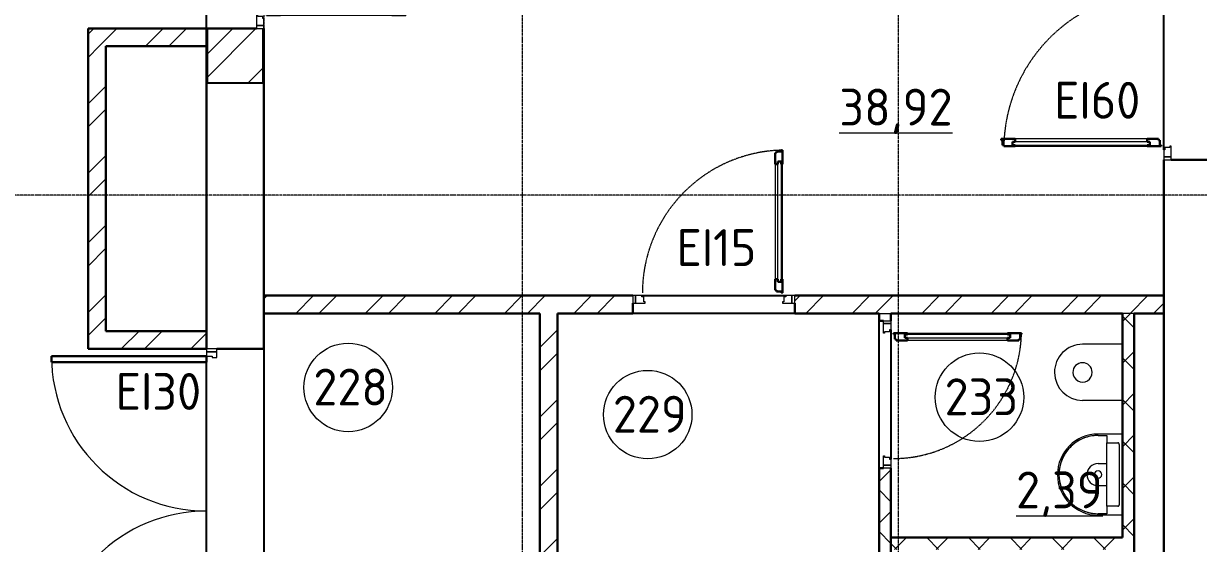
# Model space of a CAD drawing. Header units: millimetres. Extents: x -695119 to 412940, y -249585 to 622758.
# Drawn here: x 87001 to 94967, y 554868 to 558393 of the extents above; entities that cross this region are included whole.
import ezdxf

# ---------------------------------------------------------------- set-up
doc = ezdxf.new("R2010")
doc.units = ezdxf.units.MM
doc.linetypes.add('ADSK_Линия сетки', pattern=[25, 20, -2.5, 0, -2.5])
doc.linetypes.add('ADSK_Штриховая_ш2 п1_5', pattern=[4.5, 3, -1.5])
for name, color, linetype, lineweight in [('Двери', 8, 'Continuous', 9), ('Каркас_Импост', 8, 'Continuous', 9), ('Марки помещений', 8, 'Continuous', 20), ('Монтажный зазор', 8, 'Continuous', 9), ('Оси', 252, 'Continuous', 9), ('Остекление', 8, 'Continuous', 9), ('Открывание', 8, 'ADSK_Штриховая_ш2 п1_5', 9), ('Панель', 252, 'Continuous', 30), ('Сантехнические приборы', 8, 'Continuous', 18), ('Стены разрез', 7, 'Continuous', 30), ('Стены штриховка', 7, 'Continuous', 9), ('Текстовые примечания', 7, 'Continuous', 9)]:
    doc.layers.add(name, color=color, linetype=linetype, lineweight=lineweight)
doc.layers.add('Стены', color=194, linetype='Continuous')
doc.styles.add('GOST Common_1', font='', dxfattribs={"height": 250})
doc.styles.get('GOST Common_1').set_extended_font_data('GOST type B')
pattern_1 = [(45, (91217.38, 536167.97), (-235.7317, 235.7317), []), (45, (91374.53, 536167.97), (-235.7317, 235.7317), [])]
pattern_2 = [(45, (91217.38, 536167.97), (-141.4214, 141.4214), []), (135, (91217.38, 536167.97), (-141.4214, -141.4214), [])]

# ---------------------------------------------------------------- blocks, each defined once
blk = doc.blocks.new('AC_Дверь_Двупольная_ДеревяннаяНаружная_ГОСТ24698-81 - Ш_ Двустворчатая_Инвентарная 2200х2300_h_-1545232-План 2 этажа смеж')
at = {"layer": 'Каркас_Импост'}
for p, q in [((-1080, 195), (-1050, 195)), ((-1080, 125), (-1080, 195)), ((-1050, 195), (-1050, 155)), ((1080, 195), (1050, 195)), ((1050, 195), (1050, 155)), ((1080, 125), (1080, 195)), ((-1040, 125), (-1080, 125)), ((-1050, 155), (-1040, 155)), ((-1040, 155), (-1040, 125)), ((1050, 155), (1040, 155)), ((1040, 155), (1040, 125)), ((1040, 125), (1080, 125))]:
    blk.add_line(p, q, dxfattribs=at)
at = {"layer": 'Монтажный зазор'}
for p, q in [((-1100, 195), (-1080, 195)), ((-1100, 125), (-1100, 195)), ((-1080, 195), (-1080, 125)), ((1100, 195), (1080, 195)), ((1080, 195), (1080, 125)), ((1100, 125), (1100, 195)), ((-1080, 125), (-1100, 125)), ((1080, 125), (1100, 125))]:
    blk.add_line(p, q, dxfattribs=at)
at = {"layer": 'Панель'}
for p, q in [((-1050, 1245), (-1010, 1245)), ((-1050, 195), (-1050, 1245)), ((-1010, 1245), (-1010, 195)), ((1050, 1245), (1010, 1245)), ((1010, 1245), (1010, 195)), ((1050, 195), (1050, 1245)), ((-1010, 195), (-1050, 195)), ((1010, 195), (1050, 195))]:
    blk.add_line(p, q, dxfattribs=at)
at = {"layer": 'Панель', "lineweight": 9}
for centre, start, end in [((-1050, 195), 360, 90), ((1050, 195), 90, 180)]:
    blk.add_arc(centre, 1050, start, end, dxfattribs=at)
blk = doc.blocks.new('Дверь_Alumark_двупольная_S50 - Ш_2_Внутр_2000х2350-2611084-План 2 этажа смеж')
at = {"layer": 'Каркас_Импост'}
for p, q in [((-806, 195), (-855, 195)), ((-855, 195), (-855, 145)), ((-806, 187), (-806, 195)), ((-792, 187), (-806, 187)), ((-792, 153), (-792, 187)), ((1056, 187), (1042, 187)), ((1042, 187), (1042, 153)), ((1056, 195), (1056, 187)), ((1105, 195), (1056, 195)), ((1105, 145), (1105, 195)), ((-855, 145), (-783, 145)), ((-783, 153), (-792, 153)), ((-783, 145), (-783, 153)), ((1042, 153), (1033, 153)), ((1033, 153), (1033, 145)), ((1033, 145), (1105, 145))]:
    blk.add_line(p, q, dxfattribs=at)
at = {"layer": 'Монтажный зазор'}
for p, q in [((-875, 195), (-875, 145)), ((-855, 195), (-875, 195)), ((-855, 145), (-855, 195)), ((1125, 195), (1105, 195)), ((1105, 195), (1105, 145)), ((1125, 145), (1125, 195)), ((-875, 145), (-855, 145)), ((1105, 145), (1125, 145))]:
    blk.add_line(p, q, dxfattribs=at)
at = {"layer": 'Остекление'}
for p, q in [((-774, 1081), (-774, 289)), ((-753, 1081), (-774, 1081)), ((-753, 289), (-753, 1081)), ((1003, 289), (1003, 1081)), ((1003, 1081), (1024, 1081)), ((1024, 1081), (1024, 289)), ((-774, 289), (-753, 289)), ((1024, 289), (1003, 289))]:
    blk.add_line(p, q, dxfattribs=at)
at = {"layer": 'Открывание'}
for centre, start, end in [((-801, 213), 360, 88.88619), ((1051, 213), 91.11381, 180)]:
    blk.add_arc(centre, 926, start, end, dxfattribs=at)
at = {"layer": 'Панель'}
for p, q in [((-775, 1139), (-783, 1139)), ((-783, 1139), (-783, 1063)), ((-741, 1148), (-775, 1148)), ((-775, 1148), (-775, 1139)), ((-733, 1157), (-741, 1157)), ((-741, 1157), (-741, 1148)), ((-733, 1063), (-733, 1157)), ((991, 1139), (983, 1139)), ((983, 1139), (983, 1063)), ((1025, 1148), (991, 1148)), ((991, 1148), (991, 1139)), ((1033, 1157), (1025, 1157)), ((1025, 1157), (1025, 1148)), ((1033, 1063), (1033, 1157)), ((-774, 1063), (-783, 1063)), ((-774, 1081), (-774, 1063)), ((-753, 1081), (-774, 1081)), ((-753, 1063), (-753, 1081)), ((-733, 1063), (-753, 1063)), ((983, 1063), (1003, 1063)), ((1003, 1063), (1003, 1081)), ((1003, 1081), (1024, 1081)), ((1024, 1081), (1024, 1063)), ((1024, 1063), (1033, 1063)), ((-783, 307), (-783, 213)), ((-774, 307), (-783, 307)), ((-774, 289), (-774, 307)), ((-753, 289), (-774, 289)), ((-753, 307), (-753, 289)), ((-733, 307), (-753, 307)), ((-733, 231), (-733, 307)), ((983, 307), (983, 231)), ((983, 307), (1003, 307)), ((1003, 307), (1003, 289)), ((1003, 289), (1024, 289)), ((1024, 307), (1033, 307)), ((1024, 289), (1024, 307)), ((1033, 213), (1033, 307)), ((-783, 213), (-775, 213)), ((-775, 213), (-775, 222)), ((-775, 222), (-741, 222)), ((-741, 222), (-741, 231)), ((-741, 231), (-733, 231)), ((983, 231), (991, 231)), ((991, 231), (991, 222)), ((991, 222), (1025, 222)), ((1025, 222), (1025, 213)), ((1025, 213), (1033, 213))]:
    blk.add_line(p, q, dxfattribs=at)
at = {"layer": 'Панель', "lineweight": 9}
for p, q in [((-783, 1063), (-783, 307)), ((-733, 307), (-733, 1063)), ((983, 1063), (983, 307)), ((1033, 307), (1033, 1063))]:
    blk.add_line(p, q, dxfattribs=at)
blk = doc.blocks.new('Дверь_Alumark_однопольная_S50 - Дв-10л__Ш__1100х2350 Л-3424548-План 2 этажа смеж')
at = {"layer": 'Каркас_Импост'}
for p, q in [((-364, 60), (-405, 60)), ((-405, 60), (-405, 10)), ((-405, 10), (-341, 10)), ((-364, 52), (-364, 60)), ((-350, 52), (-364, 52)), ((-350, 18), (-350, 52)), ((-341, 18), (-350, 18)), ((-341, 10), (-341, 18)), ((600, 18), (591, 18)), ((591, 18), (591, 10)), ((591, 10), (655, 10)), ((614, 52), (600, 52)), ((600, 52), (600, 18)), ((614, 60), (614, 52)), ((655, 60), (614, 60)), ((655, 10), (655, 60))]:
    blk.add_line(p, q, dxfattribs=at)
at = {"layer": 'Монтажный зазор'}
for p, q in [((-425, 60), (-425, 10)), ((-405, 60), (-425, 60)), ((-425, 10), (-405, 10)), ((-405, 10), (-405, 60)), ((675, 60), (655, 60)), ((655, 60), (655, 10)), ((655, 10), (675, 10)), ((675, 10), (675, 60))]:
    blk.add_line(p, q, dxfattribs=at)
at = {"layer": 'Остекление'}
for p, q in [((558, 154), (558, 970)), ((558, 970), (582, 970)), ((582, 970), (582, 154)), ((582, 154), (558, 154))]:
    blk.add_line(p, q, dxfattribs=at)
at = {"layer": 'Открывание'}
blk.add_arc((609, 78), 968, 91.06548, 180, dxfattribs=at)
at = {"layer": 'Панель'}
for p, q in [((583, 1037), (549, 1037)), ((549, 1037), (549, 1028)), ((591, 1046), (583, 1046)), ((583, 1046), (583, 1037)), ((591, 952), (591, 1046)), ((549, 1028), (541, 1028)), ((541, 1028), (541, 952)), ((558, 952), (558, 970)), ((558, 970), (582, 970)), ((582, 970), (582, 952)), ((541, 952), (558, 952)), ((582, 952), (591, 952)), ((541, 172), (541, 96)), ((541, 172), (558, 172)), ((558, 172), (558, 154)), ((582, 172), (591, 172)), ((582, 154), (582, 172)), ((591, 78), (591, 172)), ((541, 96), (549, 96)), ((549, 96), (549, 87)), ((549, 87), (583, 87)), ((558, 154), (582, 154)), ((583, 87), (583, 78)), ((583, 78), (591, 78))]:
    blk.add_line(p, q, dxfattribs=at)
at = {"layer": 'Панель', "lineweight": 9}
for p, q in [((541, 952), (541, 172)), ((591, 172), (591, 952))]:
    blk.add_line(p, q, dxfattribs=at)
blk = doc.blocks.new('ИГСП_ООО САНИТА сантехника_Умывальник - ИГСП_ООО САНИТА сантехника_Умывальник-461922-План 2 этажа смеж')
at = {"layer": 'Сантехнические приборы'}
for p, q in [((-275, 0), (-275, -165)), ((275, 0), (275, -165)), ((-215, -105), (-215, -31.3)), ((-205, -21.3), (205, -21.3)), ((215, -31.3), (215, -105)), ((-265, -165), (-265, -105)), ((-265, -105), (-215, -105)), ((-205, -105), (-215, -105)), ((205, -105), (-205, -105)), ((-75, -165), (-75, -105)), ((75, -165), (75, -105)), ((215, -105), (205, -105)), ((215, -105), (265, -105)), ((265, -105), (265, -165))]:
    blk.add_line(p, q, dxfattribs=at)
at = {"layer": 'Сантехнические приборы', "flags": 128}
for points in [[(-205, -21.3), (-205.4, -21.3), (-205.8, -21.3), (-206.2, -21.3), (-206.6, -21.4), (-207, -21.5), (-207.4, -21.6), (-207.8, -21.7), (-208.1, -21.8), (-208.5, -21.9), (-208.9, -22.1), (-209.3, -22.2), (-209.6, -22.4), (-210, -22.6), (-210.3, -22.8), (-210.6, -23), (-211, -23.2), (-211.3, -23.5), (-211.6, -23.7), (-211.9, -24), (-212.2, -24.3), (-212.4, -24.6), (-212.7, -24.9), (-213, -25.2), (-213.2, -25.5), (-213.4, -25.9), (-213.6, -26.2), (-213.8, -26.6), (-214, -26.9), (-214.2, -27.3), (-214.3, -27.6), (-214.5, -28), (-214.6, -28.4), (-214.7, -28.8), (-214.8, -29.2), (-214.9, -29.6), (-214.9, -30), (-215, -30.4), (-215, -30.8), (-215, -31.2), (-215, -31.3)], [(215, -31.3), (215, -30.9), (215, -30.5), (214.9, -30.1), (214.9, -29.7), (214.8, -29.3), (214.7, -28.9), (214.6, -28.5), (214.5, -28.1), (214.4, -27.7), (214.2, -27.4), (214, -27), (213.9, -26.6), (213.7, -26.3), (213.5, -26), (213.3, -25.6), (213, -25.3), (212.8, -25), (212.5, -24.7), (212.2, -24.4), (212, -24.1), (211.7, -23.8), (211.4, -23.6), (211.1, -23.3), (210.7, -23.1), (210.4, -22.9), (210.1, -22.6), (209.7, -22.4), (209.4, -22.3), (209, -22.1), (208.6, -21.9), (208.2, -21.8), (207.9, -21.7), (207.5, -21.6), (207.1, -21.5), (206.7, -21.4), (206.3, -21.4), (205.9, -21.3), (205.5, -21.3), (205.1, -21.3), (205, -21.3)], [(-265, -165), (-264.8, -175.6), (-264.2, -186.2), (-263.1, -196.7), (-261.6, -207.2), (-259.7, -217.6), (-257.4, -228), (-254.7, -238.2), (-251.5, -248.4), (-248, -258.4), (-244.1, -268.2), (-239.8, -277.9), (-235.1, -287.4), (-230, -296.7), (-224.5, -305.8), (-218.7, -314.6), (-212.6, -323.3), (-206.1, -331.6), (-199.2, -339.7), (-192.1, -347.6), (-184.6, -355.1), (-176.9, -362.3), (-168.8, -369.2), (-160.5, -375.8), (-152, -382.1), (-143.2, -388), (-134.1, -393.5), (-124.9, -398.7), (-115.5, -403.5), (-105.8, -408), (-96, -412), (-86.1, -415.6), (-76, -418.9), (-65.8, -421.7), (-55.4, -424.1), (-45, -426.1), (-34.6, -427.7), (-24, -428.9), (-13.5, -429.7), (-2.9, -430), (7.7, -429.9), (18.3, -429.4), (28.9, -428.4), (39.4, -427.1), (49.8, -425.3), (60.2, -423.1), (70.5, -420.5), (80.6, -417.4), (90.7, -414), (100.6, -410.2), (110.3, -406), (119.8, -401.4), (129.2, -396.4), (138.3, -391), (147.3, -385.3), (156, -379.3), (164.4, -372.8), (172.6, -366.1), (180.5, -359), (188.1, -351.7), (195.4, -344), (202.4, -336), (209.1, -327.8), (215.4, -319.3), (221.4, -310.6), (227.1, -301.6), (232.4, -292.4), (237.3, -283), (241.8, -273.4), (245.9, -263.7), (249.7, -253.8), (253, -243.7), (256, -233.5), (258.5, -223.2), (260.6, -212.9), (262.3, -202.4), (263.6, -191.9), (264.5, -181.3), (264.9, -170.7), (265, -165)]]:
    blk.add_lwpolyline(points, dxfattribs=at)
at = {"layer": 'Сантехнические приборы'}
for centre, radius, start, end in [((-205, -31.3), 10, 90, 180), ((205, -31.3), 10, 0, 90), ((0, -165), 25, 0, 180), ((0, -165), 275, 180, 360), ((0, -165), 265, 180, 0), ((0, -165), 75, 180, 0), ((0, -165), 25, 180, 360)]:
    blk.add_arc(centre, radius, start, end, dxfattribs=at)
blk = doc.blocks.new('Дверь_Alumark_однопольная_S50 - Дв-9_Ш_1000х2350 Пр-3125403-План 2 этажа смеж')
at = {"layer": 'Каркас_Импост'}
for p, q in [((-355, 40), (-314, 40)), ((-355, -10), (-355, 40)), ((-314, 40), (-314, 32)), ((-314, 32), (-300, 32)), ((-300, 32), (-300, -2)), ((550, 32), (564, 32)), ((550, -2), (550, 32)), ((564, 32), (564, 40)), ((564, 40), (605, 40)), ((605, 40), (605, -10)), ((-291, -10), (-355, -10)), ((-300, -2), (-291, -2)), ((-291, -2), (-291, -10)), ((541, -2), (550, -2)), ((541, -10), (541, -2)), ((605, -10), (541, -10))]:
    blk.add_line(p, q, dxfattribs=at)
at = {"layer": 'Монтажный зазор'}
for p, q in [((-375, 40), (-355, 40)), ((-375, -10), (-375, 40)), ((-355, 40), (-355, -10)), ((605, 40), (625, 40)), ((605, -10), (605, 40)), ((625, 40), (625, -10)), ((-355, -10), (-375, -10)), ((625, -10), (605, -10))]:
    blk.add_line(p, q, dxfattribs=at)
at = {"layer": 'Остекление'}
for p, q in [((-282, 850), (-282, 134)), ((-258, 850), (-282, 850)), ((-258, 134), (-258, 850)), ((-282, 134), (-258, 134))]:
    blk.add_line(p, q, dxfattribs=at)
at = {"layer": 'Открывание'}
blk.add_arc((-309, 58), 868, 0, 88.81175, dxfattribs=at)
at = {"layer": 'Панель'}
for p, q in [((-291, 926), (-283, 926)), ((-291, 832), (-291, 926)), ((-283, 926), (-283, 917)), ((-283, 917), (-249, 917)), ((-249, 917), (-249, 908)), ((-249, 908), (-241, 908)), ((-241, 908), (-241, 832)), ((-282, 832), (-291, 832)), ((-282, 850), (-282, 832)), ((-258, 850), (-282, 850)), ((-258, 832), (-258, 850)), ((-241, 832), (-258, 832)), ((-291, 58), (-291, 152)), ((-282, 152), (-291, 152)), ((-282, 134), (-282, 152)), ((-258, 134), (-282, 134)), ((-258, 152), (-258, 134)), ((-241, 152), (-258, 152)), ((-241, 152), (-241, 76)), ((-283, 58), (-291, 58)), ((-283, 67), (-283, 58)), ((-249, 67), (-283, 67)), ((-249, 76), (-249, 67)), ((-241, 76), (-249, 76))]:
    blk.add_line(p, q, dxfattribs=at)
at = {"layer": 'Панель', "lineweight": 9}
for p, q in [((-291, 152), (-291, 832)), ((-241, 832), (-241, 152))]:
    blk.add_line(p, q, dxfattribs=at)
blk = doc.blocks.new('Ш_Сантехника_2D_Унитаз _ГОСТ - Ш_Сантехника_2D_Унитаз _ГОСТ-1811062-План 2 этажа смеж')
at = {"layer": 'Сантехнические приборы'}
for p, q in [((-190, 0), (-190, -270)), ((-190, 0), (190, 0)), ((190, 0), (190, -270))]:
    blk.add_line(p, q, dxfattribs=at)
for radius, start, end in [(65.4, 90.31828, 270.07772), (65.4, 270.07772, 90.31828), (190, 180, 270.07114), (190, 270.07114, 360)]:
    blk.add_arc((0, -270), radius, start, end, dxfattribs=at)
blk = doc.blocks.new('Дверь_Alumark_двупольная_S50 - Ш_1_5_Внутр_1520х2350  Пр EI60-3739858-План 2 этажа смеж')
at = {"layer": 'Каркас_Импост'}
for p, q in [((-566, 195), (-615, 195)), ((-615, 195), (-615, 145)), ((-566, 187), (-566, 195)), ((-552, 187), (-566, 187)), ((-552, 153), (-552, 187)), ((816, 187), (802, 187)), ((802, 187), (802, 153)), ((816, 195), (816, 187)), ((865, 195), (816, 195)), ((865, 145), (865, 195)), ((-615, 145), (-543, 145)), ((-543, 153), (-552, 153)), ((-543, 145), (-543, 153)), ((802, 153), (793, 153)), ((793, 153), (793, 145)), ((793, 145), (865, 145))]:
    blk.add_line(p, q, dxfattribs=at)
at = {"layer": 'Монтажный зазор'}
for p, q in [((-635, 195), (-635, 145)), ((-615, 195), (-635, 195)), ((-615, 145), (-615, 195)), ((885, 195), (865, 195)), ((865, 195), (865, 145)), ((885, 145), (885, 195)), ((-635, 145), (-615, 145)), ((865, 145), (885, 145))]:
    blk.add_line(p, q, dxfattribs=at)
at = {"layer": 'Остекление'}
for p, q in [((-534, 1221), (-534, 289)), ((-513, 1221), (-534, 1221)), ((-513, 289), (-513, 1221)), ((763, 289), (763, 461)), ((763, 461), (784, 461)), ((784, 461), (784, 289)), ((-534, 289), (-513, 289)), ((784, 289), (763, 289))]:
    blk.add_line(p, q, dxfattribs=at)
at = {"layer": 'Открывание'}
for centre, radius, start, end in [((-561, 213), 1066, 360, 89.03248), ((811, 213), 306, 93.37229, 180)]:
    blk.add_arc(centre, radius, start, end, dxfattribs=at)
at = {"layer": 'Панель'}
for p, q in [((-535, 1279), (-543, 1279)), ((-543, 1279), (-543, 1203)), ((-501, 1288), (-535, 1288)), ((-535, 1288), (-535, 1279)), ((-493, 1297), (-501, 1297)), ((-501, 1297), (-501, 1288)), ((-493, 1203), (-493, 1297)), ((-534, 1203), (-543, 1203)), ((-534, 1221), (-534, 1203)), ((-513, 1221), (-534, 1221)), ((-513, 1203), (-513, 1221)), ((-493, 1203), (-513, 1203)), ((751, 519), (743, 519)), ((743, 519), (743, 443)), ((785, 528), (751, 528)), ((751, 528), (751, 519)), ((793, 537), (785, 537)), ((785, 537), (785, 528)), ((793, 443), (793, 537)), ((743, 443), (763, 443)), ((763, 443), (763, 461)), ((763, 461), (784, 461)), ((784, 461), (784, 443)), ((784, 443), (793, 443)), ((-543, 307), (-543, 213)), ((-534, 307), (-543, 307)), ((-534, 289), (-534, 307)), ((-513, 289), (-534, 289)), ((-513, 307), (-513, 289)), ((-493, 307), (-513, 307)), ((-493, 231), (-493, 307)), ((743, 307), (743, 231)), ((743, 307), (763, 307)), ((763, 307), (763, 289)), ((763, 289), (784, 289)), ((784, 307), (793, 307)), ((784, 289), (784, 307)), ((793, 213), (793, 307)), ((-543, 213), (-535, 213)), ((-535, 213), (-535, 222)), ((-535, 222), (-501, 222)), ((-501, 222), (-501, 231)), ((-501, 231), (-493, 231)), ((743, 231), (751, 231)), ((751, 231), (751, 222)), ((751, 222), (785, 222)), ((785, 222), (785, 213)), ((785, 213), (793, 213))]:
    blk.add_line(p, q, dxfattribs=at)
at = {"layer": 'Панель', "lineweight": 9}
for p, q in [((-543, 1203), (-543, 307)), ((-493, 307), (-493, 1203)), ((743, 443), (743, 307)), ((793, 307), (793, 443))]:
    blk.add_line(p, q, dxfattribs=at)
blk = doc.blocks.new('ADSK_Марка_Помещение_ОдноЗначение_Номер - Номер-462100-План 2 этажа смеж')
at = {"layer": 'Марки помещений'}
blk.add_circle((0, 0), 3, dxfattribs=at)

msp = doc.modelspace()

# ---------------------------------------------------------------- hatches: boundary and pattern name
at = {"layer": 'Стены разрез', "lineweight": 9}
h = msp.add_hatch(dxfattribs=at)
h.set_pattern_fill('FP_1', color=256, style=0, pattern_type=2)
h.set_pattern_definition(pattern_1)
h.paths.add_polyline_path([(88241.401, 558238.241), (88241.401, 558358.241), (87439.401, 558358.241), (87439.401, 558238.241), (87559.401, 558238.241)])
h = msp.add_hatch(dxfattribs=at)
h.set_pattern_fill('FP_1', color=256, style=0, pattern_type=2)
h.set_pattern_definition(pattern_1)
h.paths.add_polyline_path([(88246.401, 557988.241), (88626.401, 557988.241), (88626.401, 558358.241), (88246.401, 558358.241)])
h = msp.add_hatch(dxfattribs=at)
h.set_pattern_fill('FP_1', color=256, style=0, pattern_type=2)
h.set_pattern_definition(pattern_1)
h.paths.add_polyline_path([(87439.401, 556308.241), (87559.401, 556308.241), (87559.401, 558238.241), (87439.401, 558238.241), (87439.401, 557788.362)])
h = msp.add_hatch(dxfattribs=at)
h.set_pattern_fill('FP_1', color=256, style=0, pattern_type=2)
h.set_pattern_definition(pattern_1)
h.paths.add_polyline_path([(93997.291, 556428.241), (94731.401, 556428.241), (94731.401, 556548.241), (92231.401, 556548.241), (92231.401, 556428.241), (92881.401, 556428.241)])
h.paths.add_polyline_path([(91131.401, 556428.241), (91131.401, 556548.241), (88631.401, 556548.241), (88631.401, 556428.241), (90621.401, 556428.241)])
h = msp.add_hatch(dxfattribs=at)
h.set_pattern_fill('FP_1', color=256, style=0, pattern_type=2)
h.set_pattern_definition(pattern_1)
h.paths.add_polyline_path([(90524.149, 553048.241), (90621.401, 553048.241), (90621.401, 556428.241), (90501.401, 556428.241), (90501.401, 553048.241)])
h = msp.add_hatch(dxfattribs=at)
h.set_pattern_fill('FP_3', color=256, style=0, pattern_type=2)
h.set_pattern_definition(pattern_2)
h.paths.add_polyline_path([(92881.401, 550748.241), (92881.401, 553778.241), (92801.401, 553778.241), (92801.401, 550748.241)])
h.paths.add_polyline_path([(92881.401, 554778.241), (92881.401, 555378.241), (92801.401, 555378.241), (92801.401, 554778.241), (92831.401, 554778.241)])
h.paths.add_polyline_path([(92801.401, 556378.241), (92881.401, 556378.241), (92881.401, 556428.241), (92801.401, 556428.241)])
h = msp.add_hatch(dxfattribs=at)
h.set_pattern_fill('FP_3', color=256, style=0, pattern_type=2)
h.set_pattern_definition(pattern_2)
h.paths.add_polyline_path([(94531.401, 554908.241), (94531.401, 556428.241), (94451.401, 556428.241), (94451.401, 554908.241)])
h = msp.add_hatch(dxfattribs=at)
h.set_pattern_fill('FP_1', color=256, style=0, pattern_type=2)
h.set_pattern_definition(pattern_1)
h.paths.add_polyline_path([(88241.401, 556188.241), (88241.401, 556308.241), (87439.401, 556308.241), (87439.401, 556188.241)])
h = msp.add_hatch(dxfattribs=at)
h.set_pattern_fill('FP_3', color=256, style=0, pattern_type=2)
h.set_pattern_definition(pattern_2)
h.paths.add_polyline_path([(92881.401, 554828.241), (94531.401, 554828.241), (94531.401, 554908.241), (92881.401, 554908.241)])

# ---------------------------------------------------------------- linework, layer by layer
at = {"layer": 'Оси', "linetype": 'ADSK_Линия сетки'}
for p, q in [((88631.401, 569901.977), (88631.401, 503632.555)), ((90381.401, 569901.977), (90381.401, 503632.555)), ((92931.401, 569901.977), (92931.401, 503632.555)), ((94731.401, 569901.977), (94731.401, 503632.555)), ((124372.922, 557228.241), (50771.339, 557228.241))]:
    msp.add_line(p, q, dxfattribs=at)
at = {"layer": 'Стены'}
for p, q in [((88241.401, 558358.241), (88241.401, 560358.241)), ((94731.401, 557537.241), (94731.401, 558919.241)), ((88631.401, 558358.241), (88631.401, 557988.241)), ((88241.401, 557988.241), (88241.401, 558238.241)), ((88626.401, 557988.241), (88246.401, 557988.241)), ((91192.401, 556548.241), (92170.401, 556548.241)), ((92231.401, 556428.241), (91131.401, 556428.241)), ((92801.401, 555378.241), (92801.401, 556378.241)), ((92881.401, 556317.241), (92881.401, 555439.241)), ((88631.401, 556188.241), (88631.401, 553988.241)), ((88241.401, 554078.241), (88241.401, 556098.241))]:
    msp.add_line(p, q, dxfattribs=at)
at = {"layer": 'Стены разрез'}
for p, q in [((87439.401, 558358.241), (88241.401, 558358.241)), ((87439.401, 558358.241), (87439.401, 556188.241)), ((88241.401, 558358.241), (88241.401, 558238.241)), ((88246.401, 557988.241), (88246.401, 558358.241)), ((88581.401, 558358.241), (88246.401, 558358.241)), ((88626.401, 557988.241), (88626.401, 558358.241)), ((88241.401, 558238.241), (87559.401, 558238.241)), ((87559.401, 558238.241), (87559.401, 556308.241)), ((88241.401, 556188.241), (88241.401, 557988.241)), ((88246.401, 557988.241), (88241.401, 557988.241)), ((88631.401, 557988.241), (88626.401, 557988.241)), ((88631.401, 556188.241), (88631.401, 557988.241)), ((94731.401, 551528.241), (94731.401, 557468.241)), ((94781.401, 557468.241), (95993.401, 557468.241)), ((88631.401, 556548.241), (91131.401, 556548.241)), ((94731.401, 556548.241), (92231.401, 556548.241)), ((90501.401, 556428.241), (88631.401, 556428.241)), ((90501.401, 553048.241), (90501.401, 556428.241)), ((91131.401, 556428.241), (90621.401, 556428.241)), ((90621.401, 556428.241), (90621.401, 553578.241)), ((91131.401, 556498.241), (91131.401, 556428.241)), ((92231.401, 556498.241), (92231.401, 556428.241)), ((92231.401, 556428.241), (92801.401, 556428.241)), ((92801.401, 556428.241), (92801.401, 556378.241)), ((92881.401, 556428.241), (94451.401, 556428.241)), ((92881.401, 556428.241), (92881.401, 556378.241)), ((94451.401, 554908.241), (94451.401, 556428.241)), ((94531.401, 556428.241), (94731.401, 556428.241)), ((94531.401, 556428.241), (94531.401, 553218.241)), ((92801.401, 556378.241), (92831.401, 556378.241)), ((87559.401, 556308.241), (88241.401, 556308.241)), ((88241.401, 556188.241), (87439.401, 556188.241)), ((88631.401, 556188.241), (88311.401, 556188.241)), ((92801.401, 554778.241), (92801.401, 555378.241)), ((92801.401, 555378.241), (92831.401, 555378.241)), ((92881.401, 554778.241), (92881.401, 555378.241)), ((92881.401, 554908.241), (94451.401, 554908.241))]:
    msp.add_line(p, q, dxfattribs=at)
at = {"layer": 'Стены штриховка'}
for p, q in [((92801.401, 556428.241), (92881.401, 556428.241)), ((94531.401, 556428.241), (94451.401, 556428.241))]:
    msp.add_line(p, q, dxfattribs=at)

# ---------------------------------------------------------------- block references
at = {"layer": 'Двери'}
for name, p, rotation in [('Дверь_Alumark_двупольная_S50 - Ш_2_Внутр_2000х2350-2611084-План 2 этажа смеж', (88436.401, 559483.241), 269.9999999999999), ('Дверь_Alumark_двупольная_S50 - Ш_1_5_Внутр_1520х2350  Пр EI60-3739858-План 2 этажа смеж', (94926.401, 558103.241), 89.99999999999991), ('Дверь_Alumark_однопольная_S50 - Дв-9_Ш_1000х2350 Пр-3125403-План 2 этажа смеж', (92841.401, 556003.241), 270.0000000000001), ('AC_Дверь_Двупольная_ДеревяннаяНаружная_ГОСТ24698-81 - Ш_ Двустворчатая_Инвентарная 2200х2300_h_-1545232-План 2 этажа смеж', (88436.401, 555088.241), 89.99999999999991)]:
    msp.add_blockref(name, p, dxfattribs=dict(at, rotation=rotation))
msp.add_blockref('Дверь_Alumark_однопольная_S50 - Дв-10л__Ш__1100х2350 Л-3424548-План 2 этажа смеж', (91556.401, 556488.241), dxfattribs=at)
at = {"layer": 'Марки помещений', "xscale": 99.99999999999993, "yscale": 99.99999999999993, "zscale": 99.99999999999993}
for p in [(89202.387, 555926.037), (93482.13, 555859.709), (91233.338, 555741.845)]:
    msp.add_blockref('ADSK_Марка_Помещение_ОдноЗначение_Номер - Номер-462100-План 2 этажа смеж', p, dxfattribs=at)
at = {"layer": 'Сантехнические приборы'}
for name, p, rotation in [('Ш_Сантехника_2D_Унитаз _ГОСТ - Ш_Сантехника_2D_Унитаз _ГОСТ-1811062-План 2 этажа смеж', (94450.901, 556028.241), 269.9999999999986), ('ИГСП_ООО САНИТА сантехника_Умывальник - ИГСП_ООО САНИТА сантехника_Умывальник-461922-План 2 этажа смеж', (94451.401, 555335.299), 269.9999999999994)]:
    msp.add_blockref(name, p, dxfattribs=dict(at, rotation=rotation))

# ---------------------------------------------------------------- texts
at = {"layer": 'Марки помещений', "lineweight": 9, "char_height": 250, "attachment_point": 1, "style": 'GOST Common_1'}
for s, insert, width in [('\\L38,92', (92532.304, 557951.117), 873.03769), ('228', (88966.129, 556053.762), 584.43019), ('233', (93245.872, 555987.434), 584.43019), ('229', (90997.08, 555869.57), 584.43019), ('\\L2,39', (93730.384, 555356.162), 678.22762)]:
    msp.add_mtext(s, dxfattribs=dict(at, insert=insert, width=width))
at = {"layer": 'Текстовые примечания', "color": 1, "true_color": 0xff0000, "char_height": 250, "attachment_point": 1, "style": 'GOST Common_1'}
for s, insert, width in [('EI60', (93988.633, 557997.384), 663.79725), ('EI15', (91428.644, 556998.927), 606.07575), ('EI30', (87626.429, 556023.776), 663.79725)]:
    msp.add_mtext(s, dxfattribs=dict(at, insert=insert, width=width))

doc.saveas('drawing.dxf')
